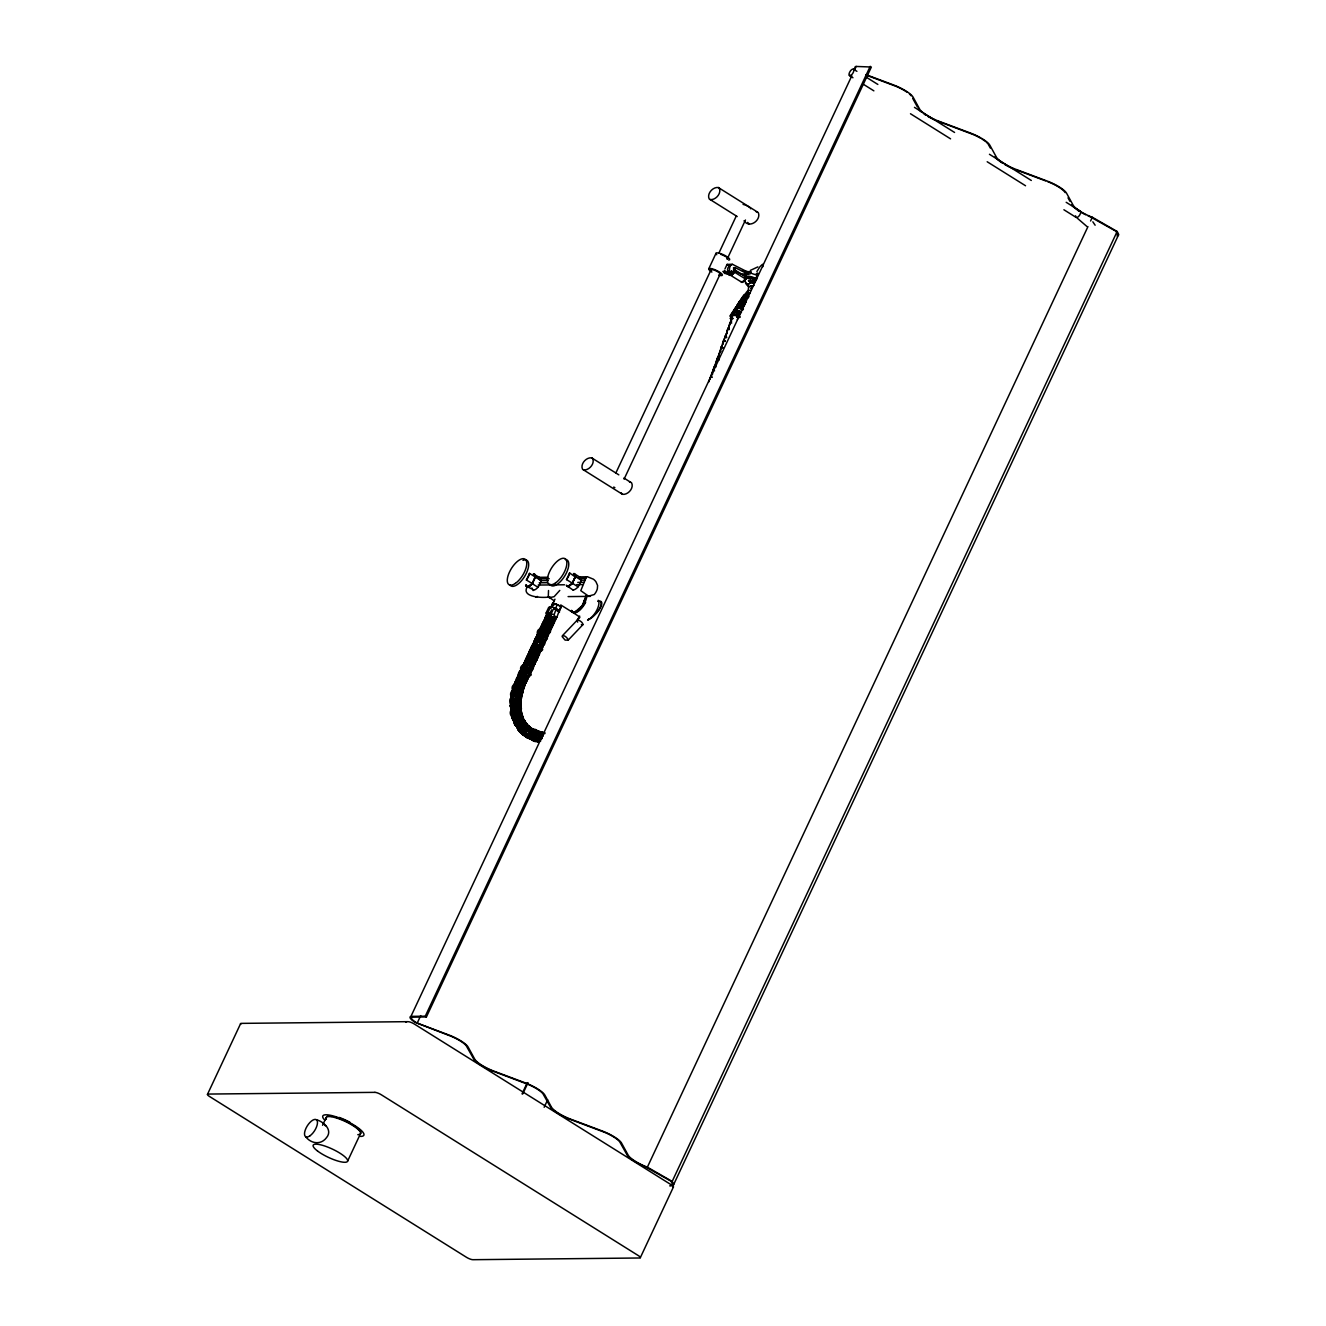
<?xml version="1.0" encoding="UTF-8"?>
<svg xmlns="http://www.w3.org/2000/svg" width="1326" height="1326" viewBox="0 0 1326 1326"><rect width="100%" height="100%" fill="white"/><g stroke="black" fill="none" stroke-linecap="round" stroke-linejoin="round"><path stroke-width="1.5" d="M529.919 727.046L534.146 729.98L529.074 726.996L526.853 728.455L526.521 731.306L525.544 730.51L529.14 726.449L530.599 728.223L529.124 728.969M533.831 739.726L530.417 739.112L530.649 737.057C524.698 738.847 517.538 731.67 522.311 726.217L530.251 731.869L533.649 729.333L530.267 729.814C528.295 735.665 531.278 743.538 539.135 741.333L533.118 740.604L533.566 738.93L532.074 740.107L537.975 741.532L538.953 739.693M528.129 728.836L528.146 727.294L531.196 729.217L530.615 731.206L530.267 729.814L526.853 728.455L525.328 730.941L525.51 735.831L529.555 738.284L530.649 737.057C527.483 732.681 533.549 725.952 537.908 731.156L533.052 729.366M522.925 732.549L521.682 733.692L524.731 735.615L525.958 734.471L520.82 731.339L522.229 730.891L520.803 729.98L522.162 729.963L521.085 728.62L526.289 733.145L524.997 733.195L531.212 736.444L530.002 736.974L535.323 738.068L536.516 739.344L535.803 740.869C532.455 738.648 532.488 730.891 537.245 730.775L535.24 733.046L534.826 731.62L531.411 730.261L531.593 732.3M531.196 729.217L531.179 730.759L532.124 728.919L529.074 726.996M514.786 714.548L514.836 712.841L516.527 711.747L520.903 711.598L521.118 714.167L519.908 713.521L521.582 713.438L519.991 713.106L521.682 712.725L519.858 712.758C527.516 700.31 503.283 707.438 512.284 717.333L510.808 711.382L512.482 711.3L511.14 710.239L511.919 715.162L513.875 716.67L511.935 716.289L513.626 715.907L516.311 711.614M514.405 723.83L518.781 729.416L514.405 723.83L514.936 720.068L516.659 719.687L514.836 712.841L512.134 717.267L514.969 723.814L512.201 718.443L513.842 717.93M511.239 708.067L510.278 706.128L511.405 703.029L516.742 700.476L520.969 701.868L520.488 707.189L520.969 701.868L519.063 701.686C529.853 690.713 504.278 693.233 510.875 704.736L510.659 698.421M528.544 586.291A7.044 3.066 -58 0 0 530.864 584.683L532.439 583.689L535.356 576.164A7.044 3.066 -58 0 0 535.091 575.186M573.827 573.976A7.044 3.066 -58 0 1 575.467 575.749L572.55 583.274L566.5 579.595A7.542 3.282 -58 0 0 569.6 572.965L575.418 577.075L575.086 575.517A7.044 3.066 -58 0 0 573.445 573.727A14.387 9.249 8 0 1 574.075 573.545L579.445 576.909A14.387 3.216 38.4 0 1 580.158 577.904L580.523 578.501A14.387 3.216 38.4 0 1 581.086 579.777L581.153 580.191A14.387 12.481 89.4 0 1 580.672 582.015L580.34 582.893M523.505 726.714L523.588 724.792L525.626 723.946L529.87 726.781M737.007 317.196L739.676 317.03L737.007 317.196L738.416 316.699L737.322 319.682M585.91 595.855C585.131 602.551 580.274 612.33 572.65 611.899M521.151 700.576L515.532 700.078L512.665 702.233L511.819 696.598L512.648 697.89L511.09 697.476L511.09 701.819L512.333 703.692L510.676 702.78C511.969 698.935 519.146 697.609 521.118 700.973M524.831 733.941C517.438 734.538 514.223 723.084 521.532 720.681L522.195 719.372L520.538 715.974L517.803 716.653L514.936 720.068L518.068 724.361L520.554 721.029L524.483 720.631L527.267 725.803M521.317 733.013C517.024 729.615 522.593 720.466 527.151 724.145L527.367 724.908M510.593 703.758L510.676 702.78L512.383 702.946M524.499 725.703L524.615 724.211L527.234 726.681L527.135 728.156L529.14 726.449L528.295 727.908M539.334 732.201L537.511 730.991L537.378 732.698L538.223 731.057L543.063 732.963M537.975 741.532L538.107 739.809L536.848 741.367M541.107 733.46L541.953 731.819M738.234 304.93L738.333 303.704L739.891 304.3M740.472 300.737L740.554 303.19M536.019 736.145L536.483 737.969L535.406 738.499L536.931 738.797L535.969 739.742L537.527 739.494L536.748 740.77L538.207 740.007L537.66 741.549L538.986 740.322L538.704 742.013C534.461 740.554 533.367 733.013 537.511 730.991L542.583 732.234M536.748 740.77L540.71 740.936C538.638 738.565 537.743 733.212 541.223 731.753L539.997 735.449L540.909 738.947L535.406 738.499M512.134 717.267L513.775 720.648L515.416 720.466L516.427 717.946L521.168 715.062L520.057 711.3L518.98 712.36L520.903 711.598L522.693 717.217L521.118 716.885L522.809 716.504L521.45 712.095L519.825 711.78C524.267 710.885 516.212 708.896 514.919 711.101L514.786 712.725L512.698 708.15L513.676 708.946L513.808 707.338L515.516 712.095L515.582 706.393L516.676 712.874L517.786 711.349L518.615 716.322L520.107 714.979L522.013 715.377L522.245 717.93M526.521 731.306L526.207 727.245L523.588 724.792L522.577 728.123M519.195 706.543C523.77 705.565 516.344 705.913 520.903 706.725L521.383 695.636L519.759 695.769L521.698 696.051L520.571 697.028M517.77 728.77L516.61 724.278L517.09 723.018L519.278 724.228L519.129 722.372L519.775 723.466L520.554 721.029L522.991 725.305L521.317 728.488L521.88 731.074L520.521 732.134L522.461 731.703L520.82 731.339M536.765 731.272L536.549 733.328L536.069 731.886L539.781 732.648L540.362 734.107L540.494 732.035L536.765 731.272L536.947 732.897L537.511 730.991M525.113 734.571L530.151 736.311L528.908 737.19L525.51 735.831L526.754 734.952L526.14 736.925L531.461 739.659L532.041 738.018L530.417 739.112L528.527 735.93L530.267 729.814L527.218 727.891L527.566 729.283M536.483 737.969L535.058 737.157L534.212 732.532L530.483 731.77L530.98 735.532L528.527 735.93M523.14 690.415L521.483 689.968L522.809 690.631L521.715 695.255L520.173 694.642L521.068 695.338C529.853 685.791 506.532 686.47 511.19 696.995L513.079 697.791L511.455 697.924C508.455 690.979 525.908 693.581 520.157 695.272M511.853 691.575L512.035 698.819M560.981 607.159L558.694 612.678M585.959 596.236L582.263 605.65L574.688 612.314L572.252 612.148L560.749 604.938M747.748 284.328L747.997 283.93M749.704 280.648L750.798 280.631L749.903 280.714M750.201 282.206L752.389 282.239L751.676 281.626M511.455 697.924L512.3 690.73L513.858 691.244L513.063 690.001L513.295 695.752L511.289 696.1L512.913 697.095L511.19 696.995M512.996 696.399L511.737 695.255L513.825 695.189L514.09 689.387L516.825 689.537M513.543 693.912L514.521 694.691L515.333 688.956L515.913 689.802L516.676 688.691L516.262 694.062L512.499 694.509M516.775 699.134L515.532 700.078L515.947 694.708L516.079 695.57L517.322 694.625L516.46 699.946L518.085 699.216L518.632 694.691L517.007 695.421L517.322 694.625M518.632 694.691L517.902 695.388L520.737 695.238L520.19 699.747L518.135 699.962L519.245 699.432L519.809 694.907L517.007 695.421M520.704 701.371L518.648 701.487L520.09 700.94L520.09 705.299L518.648 705.83L520.704 705.714L515.532 705.979L514.836 700.924L514.123 702.399L513.543 701.437L514.107 705.531L512.814 708.432L511.256 708.117L510.692 704.007M521.499 721.891L521.682 720.499L523.654 724.841L520.09 721.51L519.775 723.466M745.03 302.129L743.952 301.98L744.284 300.604L746.422 297.654L747.748 298.085M513.427 691.807C507.361 682.774 523.687 680.304 524.483 684.382M513.742 685.443L515.532 685.078L514.306 683.901L512.632 690.067L514.455 690.995L512.864 690.929L513.974 686.321M743.936 295.466L741.466 300.107L742.162 297.554L745.825 293.643A5.569 4.774 35 0 1 750.93 290.328M741.615 300.041L744.764 294.422L743.787 295.549L745.262 296.46M522.991 718.394L521.549 716.04L519.891 717.283M524.648 721.792L524.002 719.753L522.195 719.372L517.09 723.018M541.207 739.129L541.107 732.698L543.594 732.4M514.322 690.332L517.753 687.813L518.715 682.426L517.09 683.636L516.112 682.857L515.284 688.642L513.974 687.912L512.748 689.238L514.322 690.332L512.632 690.067M747.831 286.466L748.875 283.665M516.527 678.415L518.267 678.299L517.09 677.105L515.002 682.343L516.527 683.503L519.974 681.531L526.008 682.973L528.162 678.398L521.93 676.293L517.836 676.641L515.118 683.868M516.195 720.515L515.681 718.891L516.659 719.687L518.201 716.653L520.074 721.327L521.035 719.57L518.996 711.2M522.709 723.979L522.394 725.919L519.129 722.372M539.715 652.11L532.754 650.204L529.87 650.618L531.013 652.906L529.339 651.712L529.87 650.618L539.715 652.11L541.853 647.536L540.395 647.088L542.301 647.784L540.113 652.425L538.605 651.746L540.295 652.475L538.257 651.663C548.732 650.304 537.842 643.988 532.737 645.745L518.135 676.857C517.786 658.906 544.356 680.735 522.643 674.768C509.068 675.763 533.616 675.779 528.875 676.873M519.593 677.304L517.919 676.111L520.588 670.442L521.731 671.652L520.157 670.923L520.273 672.282M521.499 671.602C515.615 661.061 540.03 662.088 531.726 670.774L530.317 670.16M523.024 664.823L523.14 666.182M523.853 664.658L525.875 658.724L528.013 657.795L536.732 660.099L534.395 664.624L536.135 659.735L534.693 659.287L536.599 659.983L534.395 664.624M525.875 658.724L527.334 659.95L526.306 658.243L523.637 663.912L525.295 665.105L525.626 663.63L527.665 663.099L534.593 664.674L531.295 663.564L533.234 663.978L535.389 659.403L529.19 657.829L526.836 663.166L524.881 662.519L523.737 663.298L525.195 664.525L523.637 663.912M527.218 659.403L526.588 657.199L529.157 652.143L533.35 651.895L539.45 653.884L537.444 658.574L535.406 657.762L537.444 658.574L535.737 657.845L537.312 658.458L539.45 653.884L537.892 653.27M528.726 652.624L530.301 654.431L528.626 653.237L530.201 653.851L529.157 652.143L526.488 657.812M520.969 707.454L520.422 708.664M531.345 651.431L530.599 650.32L531.859 651.149L533.715 645.596L534.013 646.574L531.593 646.524L531.709 647.884M532.422 646.359L535.19 639.281C560.633 645.298 539.102 623.22 534.345 641.038L535.074 642.629M539.317 635.237L538.041 634.408C540.328 637.077 534.792 634.077 537.527 637.392M538.24 635.867C531.991 623.038 559.937 629.137 547.058 634.425M539.765 629.088L540.395 631.292M540.378 628.176L542.036 629.369L540.378 628.176L542.616 622.988L545.931 622.093L553.472 624.364L551.135 628.889L549.279 628.126L551.334 628.938L549.677 628.093L551.135 628.889L553.34 624.248L551.898 623.618L553.472 624.364L551.417 623.551L553.29 624.314L551.815 623.518L552.793 624.115L550.655 628.69C547.24 626.419 542.914 628.076 540.378 628.176L543.047 622.507L544.505 623.319L543.759 622.209M542.616 622.988L543.246 625.192M552.246 621.761L554.185 622.839L552.146 622.027L554.185 622.839L556.323 618.264L547.605 615.96L545.467 616.888L543.445 622.822M546.826 617.568L546.196 615.363L548.235 611.402M514.057 695.288L513.825 700.99L512.847 695.868L513.825 696.647M536.019 735.284L535.339 733.377L539.317 733.543L539.997 735.449L535.041 734.505L536.019 735.284L536.069 731.886M521.035 719.57L520.803 720.88L522.195 719.372M524.731 735.615L527.317 735.499L525.56 736.494C522.262 733.659 524.002 727.212 528.245 726.399L525.626 723.946M537.245 730.775L535.721 732.615L535.638 731.007L532.223 729.648L531.825 731.687L531.411 730.261M535.24 733.046L535.638 731.007M568.241 640.093C567.976 638.154 563.053 633.563 562.241 636.745L565.108 640.11L568.241 640.093L582.943 624.645C583.341 622.176 575.666 617.386 577.655 622.143M744.317 276.372L746.405 277.764L744.201 281.162A3.497 1.989 -52.6 0 1 743.753 281.228M515.068 690.183L515.333 688.956M513.775 720.648L515.482 721.311L513.858 721.841L515.781 722.09L514.256 722.902L513.858 721.841L514.621 718.244L520.107 714.979M516.179 713.338L516.527 711.747L517.836 716.72L518.914 715.128M533.765 646.226C540.61 643.856 530.881 642.961 533.765 646.226L532.207 645.613L537.328 634.706L538.787 635.519M536.334 640.491L534.759 639.762L536.649 640.093L535.903 638.983L547.737 613.673M748.759 296.891L747.698 296.709L748.046 295.201L749.82 293.112L746.936 293.212M745.676 293.709L747.085 293.145L745.311 295.217L747.847 296.626L748.195 295.118L746.654 295.052L747.698 296.709M731.869 317.378L732.234 315.803L734.389 315.306L731.554 314.511L732.748 315.522C728.471 315.571 734.156 314.792 730.328 315.986L731.786 316.732L730.328 315.986L734.273 310.301L737.753 310.533L735.217 310.218L732.482 314.428L733.576 315.306L730.858 314.792L732.234 315.803M523.936 685.94C524.251 692.288 522.858 686.188 518.731 687.713L522.494 688.144L524.135 683.52L519.245 682.409L517.786 687.697L518.731 687.713L520.621 682.558L517.355 682.558L515.996 688.26L515.002 687.465L513.974 687.912L514.737 689.122L513.195 688.525L514.422 689.702L512.748 689.238M517.09 683.636L517.355 682.558M520.024 721.245L517.687 717.084L517.239 718.957L515.449 717.167L513.792 713.769M519.842 720.035L519.394 721.908L516.626 717.88M513.974 687.912L515.085 683.304M514.77 693.465L515.35 694.327L517.389 689.338M516.129 693.2L517.223 693.896L518.615 688.608M518.847 693.399L517.223 693.896L518.847 693.399L519.958 688.774L518.333 689.271M519.958 688.774L519.245 689.305L522.775 689.752L521.682 694.376L519.61 694.144L520.057 689.387L521.135 689.039L520.024 693.664L518.135 693.912L520.024 693.664M523.14 690.117L522.046 695.039L519.61 694.144L521.002 694.012L522.096 689.387L520.057 689.387M531.726 730.543L532.124 728.919M525.875 681.862A4.359 1.061 25.1 0 1 524.416 682.293L526.008 682.973L520.952 681.531L523.289 676.575L520.074 676.21L518.201 681.779L517.223 680.984L515.449 681.73L516.626 682.923L515.002 682.343M520.074 676.21L519.842 677.138L518.864 676.343L517.488 682.061L515.449 681.73M538.223 731.057L538.141 732.996M523.472 670.028L521.135 675.365L520.157 674.569L522.295 669.995M528.179 669.298L526.671 669.332L529.008 664.376L525.146 663.895L523.008 668.47L523.985 669.265C528.278 671.536 533.284 663.348 526.952 664.624L526.339 663.928L523.985 669.265L520.869 669.398L524.184 668.503L531.726 670.774L533.732 666.083L532.174 665.47M526.339 663.928L525.428 664.873L524.168 664.044L524.914 665.155L523.438 664.343L520.77 670.011L522.444 671.205L520.985 670.757M529.19 657.829L528.013 657.795L526.14 663.348L523.737 663.298M534.71 652.177L536.035 652.525L533.897 657.099L532.389 657.132L534.71 652.177L533.35 651.895L530.864 651.696L528.726 656.271L536.102 657.878L538.24 653.304L532.041 651.729L529.704 657.066L528.046 658.425L526.588 657.199L529.903 656.304L537.444 658.574M532.041 651.729L530.632 652.956L529.157 652.143M537.71 651.53L538.953 651.779L541.091 647.204L534.908 645.629L532.555 650.967L531.577 650.171M537.577 646.077L538.886 646.425L536.748 651L535.24 651.033L537.577 646.077L534.908 645.629M539.036 634.259L535.422 644.867L534.428 644.071L536.582 639.497L539.301 640.259M545.748 628.64L547.058 628.988L544.92 633.563L543.411 633.596L545.748 628.64L544.389 628.358L541.886 628.159L539.748 632.734L546.113 633.961L548.268 629.386L543.08 628.192L540.726 633.53C529.041 631.375 554.202 634.972 546.776 634.309L548.334 634.922L546.428 634.226L547.87 634.673L550.025 630.099L548.566 629.651L550.472 630.347L548.284 634.988L546.892 634.292L548.467 635.038M543.08 628.192L542.168 629.137L540.909 628.309L541.654 629.419L540.179 628.607L537.511 634.276L539.483 636.115M547.472 622.806L545.931 622.093L543.577 627.43L540.892 627.082L541.936 628.789M545.931 622.093L544.754 622.06L542.881 627.612L540.478 627.563M551.45 616.441L552.776 616.789L550.638 621.364L549.13 621.397L551.45 616.441L548.782 615.993L546.445 621.33C539.185 621.695 550.936 619.292 553.588 622.474L545.467 620.535L547.605 615.96L554.981 617.568L552.843 622.143L551.599 621.894M548.782 615.993L547.373 617.22L545.898 616.408L543.229 622.076L544.787 622.69L543.328 621.463M546.08 615.977L547.655 616.59L546.61 614.883L550.82 614.634L552.959 610.059L551.649 609.894L547.754 617.17L546.08 615.977L547.522 612.927M515.731 707.438L516.908 706.078L515.731 707.438L515.582 706.393M516.908 706.078L517.157 711.25L516.145 710.487M548.516 590.518L548.301 596.733L554.169 600.827M521.118 732.598L524.151 734.521L525.527 733.692L525.544 730.51L529.936 732.648L529.538 730.725M745.345 272.012L750.632 271.929L751.593 273.338L748.361 274.316L735.201 267.653L733.493 273.355C728.753 275.344 725.14 269.924 729.482 265.664M733.493 273.355C728.04 275.51 728.538 264.388 732.532 264.355L746.472 271.399L750.383 271.896M736.494 309.074L737.256 308.577L736.179 307.383L734.471 309.571L735.98 310.234L734.355 310.698L737.836 304.201L734.355 310.698L735.963 311.013M558.793 611.949L560.964 607.142A4.575 1.111 25.1 0 0 555.942 604.043L552.627 603.363L550.489 608.07M515.996 712.128L517.637 715.51L517.09 717.267L516.477 716.239M527.748 727.941L528.245 726.399M516.742 700.476L516.427 705.764L520.09 705.299M540.395 582.86L540.56 582.429A14.387 12.481 89.4 0 0 541.041 580.606L540.975 580.191A14.387 3.216 38.4 0 0 540.411 578.915L540.047 578.318A14.387 3.216 38.4 0 0 539.334 577.324L534.03 574.373A14.387 3.216 38.4 0 0 534.179 574.838M515.648 682.326L517.836 676.641M517.223 680.984L519.792 680.868L521.416 676.227M521.947 682.824L523.157 683.155L521.516 687.78L519.659 687.813L521.947 682.824L520.621 682.558M521.682 688.244L523.206 688.492L524.847 683.868L523.322 683.603L525.262 684.15L523.687 689.006M523.422 689.089L525.063 684.448M731.554 320.428L730.377 318.555L731.985 314.08L732.449 315.008M730.825 319.483L731.902 316.5L730.477 315.903L731.173 317.063M721.211 347.86L723.084 341.76L724.593 340.683M724.228 339.638L724.974 341.528L723.333 341.014L725.852 335.163M725.919 336.837L727.41 329.809L728.919 328.732M729.101 326.196L730.178 323.212L727.709 329.942L728.786 326.942M729.864 323.958L732.333 317.229L730.394 322.467M710.288 377.628L708.664 382.103M712.195 377.396L710.537 376.899L712.46 371.661L712.592 374.197M715.294 366.738L716.769 359.711L718.294 358.633M717.93 357.589L717.034 358.981L718.675 360.142L717.034 358.981L719.554 353.114L718.477 356.097M719.239 353.86L720.814 348.523M723.383 341.876L727.477 330.671M710.587 377.761L712.211 373.286M718.162 356.843L712.708 370.915L715.228 365.064M719.769 352.368L721.709 347.147L721.095 347.76M511.256 708.117L511.156 711.25L512.781 710.753L510.841 710.222L512.565 709.99L510.875 709.161L512.582 709.211L511.256 708.117L511.969 707.123L518.052 704.819L518.035 700.46M729.101 273.753C730.328 278.046 737.107 271.449 733.991 269.145M515.947 694.708L515.532 700.078M729.565 323.826L729.317 325.45M729.814 323.096L731.62 321.257M731.72 317.859L733.311 318.538M727.41 329.809L727.162 331.434M727.941 328.318L729.3 329.577L728.554 327.688M722.819 348.158L721.178 346.998L722.073 345.605M723.084 341.76L723.217 344.296M723.333 341.014L725.206 340.931M716.769 359.711L716.537 361.335M718.941 353.727L719.073 356.28M714.333 366.44L715.974 366.954M710.537 376.899L711.449 375.523M522.311 726.217L522.991 727.344L523.173 725.322L526.555 728.637L527.234 726.681M540.345 583.009L540.113 583.589A14.387 12.481 89.4 0 1 539.301 585.247M734.289 311.129L734.471 309.571M524.914 723.2L523.654 724.841L524.914 723.2L522.759 720.25M586.457 576.827L580.788 590.667L588.529 596.153L594.23 594.529A14.072 12.199 89.4 0 0 597.346 588.827L597.595 585.479L596.004 581.865A14.006 12.149 89.4 0 0 593.385 579.18L587.534 576.793L578.335 576.909M743.273 299.311L743.787 298.383L742.162 297.554L743.14 296.427L746.903 296.56L745.461 295.151L744.052 295.715L745.096 297.09L744.217 297.72L742.991 296.51L744.201 295.632M533.549 573.694A7.542 3.282 -58 0 1 535.256 576.976L529.488 573.379A7.542 3.282 -58 0 1 526.389 580.009L532.455 583.639L531.262 584.915A7.044 3.066 -58 0 1 527.93 586.755M524.698 723.814L525.229 721.957L523.654 722.604M743.256 304.814L741.002 303.372L738.333 307.168L740.588 308.593L743.637 304.002L738.549 303.753L737.123 305.013L738.582 305.925M737.869 308.411L740.737 308.527L739.643 307.367L742.162 303.671L744.88 304.582L742.212 308.378L742.875 309.737L742.212 308.378M523.555 735.134L524.267 733.576L522.51 734.554L525.991 735.317M526.588 737.057L527.317 735.499M527.019 587.236C520.903 598.225 546.461 598.059 549.809 596.799M207.453 1094.398L240.57 1023.705M526.389 580.009L529.488 573.379M547.34 614.634L546.793 614.054A12.199 8.022 -77.5 0 1 546.063 613.043L548.616 607.59A12.199 2.702 -61.7 0 1 549.246 607.109L549.627 606.894A12.199 2.702 -61.7 0 1 550.389 606.744L550.605 606.827A10.79 10.127 -22.3 0 1 552.113 607.076L553.075 607.358A10.691 10.028 -22.3 0 1 555.312 608.419L556.108 608.999A12.199 8.022 -77.5 0 1 557.119 609.43L557.749 609.827A12.199 8.022 -77.5 0 1 559.141 611.22L556.638 617.701A12.183 2.685 -61.7 0 1 555.71 618.181L555.561 618.214A12.183 2.685 -61.7 0 1 555.064 618.115M532.008 646.044L529.339 651.712L530.914 652.326L529.455 651.099L531.593 646.524L533.168 647.254M546.179 613.093L546.295 613.126A12.199 2.702 -61.7 0 0 547.058 612.977L547.423 612.761A12.199 2.702 -61.7 0 0 548.052 612.28L550.605 606.827M708.697 268.929L715.974 253.382M532.306 645L534.196 645.331L533.45 644.221L536.582 639.497M551.036 607.49L554.964 599.203M540.212 634.292L538.704 639.563L545.616 641.138L547.621 636.447L546.047 635.834M615.794 473.15L711.001 269.94M718.858 253.15L736.328 215.873M566.5 579.595L569.6 572.965M524.599 676.923L522.461 681.498L521.151 681.15C517.869 682.012 521.648 675.398 523.289 676.575M521.333 674.602L522.643 674.768L524.781 670.194L522.875 675.315L525.328 675.398L527.466 670.823L524.101 670.724L524.781 670.194M524.184 668.503L525.494 668.669L527.649 664.094M525.858 662.37L528.361 662.569L530.499 657.994M529.903 656.304L531.212 656.469L533.35 651.895M532.754 650.204L534.08 650.37L536.218 645.795M538.671 640.557C556.108 642.911 529.638 653.933 539.069 639.696M538.704 639.563L541.522 634.458M540.925 632.767L542.235 632.933L544.389 628.358M542.599 626.634L545.102 626.833L547.24 622.259M546.644 620.568L547.953 620.734L550.091 616.159M523.82 675.431L526.14 670.475L525.013 670.741M532.24 663.597L530.45 663.381L532.588 658.807L534.378 659.022L532.24 663.597L529.538 663.232L531.859 658.276L530.731 658.541M543.196 641.933L544.754 642.546L542.566 647.187L541.19 646.491C547.19 647.685 531.063 646.558 540.03 640.839L538.903 641.104M542.069 639.662L540.56 639.696L542.881 634.74L541.754 635.005L546.411 635.867L544.273 640.441L542.317 640.027L545.4 635.486C543.577 633.215 539.848 641.171 543.262 640.06M551.185 628.822L546.262 627.496L548.599 622.54L552.13 623.668L549.975 628.242L548.749 627.994M553.671 608.75C556.439 609.446 558.478 603.181 554.417 603.579A4.575 1.111 25.1 0 0 553.34 604.789M538.306 646.607L540.096 646.823L537.942 651.398L536.168 651.182L538.886 646.425M538.621 645.944C546.146 633.944 535.372 647.784 540.411 646.16L542.549 641.585L540.759 641.37L543.561 641.966L541.406 646.541L539.45 646.127L542.549 641.585M547.19 627.646C554.716 615.645 543.942 629.485 548.981 627.861L551.119 623.286L549.329 623.071M557.053 617.369A12.199 8.022 -77.5 0 1 556.058 616.938L555.428 616.524A12.199 8.022 -77.5 0 1 554.019 615.131L556.108 608.999M530.45 663.381L533.185 658.624L531.859 658.276M522.726 681.862L524.864 677.288L525.809 677.321L522.726 681.862L525.825 682.923L528.03 678.282L526.588 677.652L528.162 678.398L526.107 677.586L527.566 678.034L525.428 682.608L523.422 682.028L524.665 682.277L526.82 677.702L524.864 677.288M539.632 652.226L536.997 651.364L540.096 646.823M530.35 672.05L529.356 671.453L531.013 672.299L529.604 671.685L527.533 676.177L525.577 675.763L528.66 671.221L526.14 670.475M529.372 669.696L527.599 669.481L529.372 669.696L531.527 665.122M536.102 657.878L534.146 657.464L537.229 652.922L536.035 652.525M552.843 622.143L550.887 621.728L553.97 617.187L552.776 616.789M530.383 670.078L528.428 669.663L530.383 670.078L532.522 665.503L530.582 665.088M547.87 634.673L545.881 634.093L547.124 634.342L549.262 629.767L547.323 629.353L548.268 629.386M528.196 676.625L530.417 671.934L528.975 671.486L530.881 672.183L528.693 676.824L527.45 676.26M531.063 670.525L533.284 665.834L531.825 665.387L533.864 666.199M534.859 657.63L536.848 658.21L539.002 653.635L537.544 653.188L539.45 653.884M540.163 646.292L542.168 646.873L544.306 642.298L542.848 641.85L544.754 642.546M556.191 618.148L554.285 617.452L555.743 617.899L553.506 622.59L556.191 618.148L554.666 617.419L556.323 618.264M566.666 585.528A7.044 3.066 -58 0 0 571.373 584.501L575.418 577.075M624.082 479.15L720.151 274.068M727.145 259.15L745.477 220M322.566 1125.277L326.063 1117.818M724.974 268.88L727.162 264.222L730.245 266.128M722.836 271.449L729.333 274.648M729.018 275.294L731.985 275.228L734.886 269.012L733.411 269.045L744.997 276.256M532.074 740.107L532.803 738.582L531.179 739.295L536.516 739.344M731.024 317.146L732.598 314.047M670.757 1185.112A16.26 3.928 25.1 0 0 672.183 1183.538L670.973 1181.168L645.364 1166.781A19.293 4.674 25.1 0 1 627.447 1155.576L619.673 1141.752A16.26 3.928 25.1 0 0 604.557 1132.305L568.639 1118.779A19.293 4.674 25.1 0 1 550.738 1107.558L542.947 1093.751A16.26 3.928 25.1 0 0 527.831 1084.287L491.929 1070.762A19.293 4.674 25.1 0 1 474.012 1059.557L466.222 1045.733A16.26 3.928 25.1 0 0 451.122 1036.286L415.071 1022.313A12.63 3.05 25.1 0 1 410.944 1016.396L851.806 75.814M854.441 70.195L856.198 66.449L871.381 67.013L426.408 1016.943L412.204 1017.108A11.105 2.685 25.1 0 0 417.193 1023.142L448.917 1035.009A17.785 4.293 25.1 0 1 468.095 1047.01L474.741 1059.142A17.785 4.293 25.1 0 0 493.918 1071.143L525.626 1083.01A17.785 4.293 25.1 0 1 544.82 1095.027L551.467 1107.16A17.785 4.293 25.1 0 0 570.644 1119.161L602.352 1131.028A17.785 4.293 25.1 0 1 621.529 1143.029L628.176 1155.161A17.785 4.293 25.1 0 0 647.37 1167.162L672.183 1181.416L673.26 1183.372A17.785 4.293 25.1 0 1 672 1185.842M347.661 1161.029L360.606 1133.415M417.193 1023.142L420.707 1015.633M411.226 1016.362L425.265 1016.213L870.237 66.3M522.03 1093.9L527.3 1082.662M522.775 1093.9L528.046 1082.646M544.157 1107.276L547.671 1099.768M647.37 1167.162L1087.95 226.613M1090.585 220.994L1092.342 217.249A17.785 4.293 25.1 0 1 1073.165 205.248L1066.518 193.115A17.785 4.293 25.1 0 0 1047.325 181.115L1015.617 169.231A17.785 4.293 25.1 0 1 996.439 157.23L989.793 145.098A17.785 4.293 25.1 0 0 970.615 133.097L938.891 121.23A17.785 4.293 25.1 0 1 919.714 109.229L913.067 97.096A17.785 4.293 25.1 0 0 893.89 85.096L865.895 74.604M672.183 1181.416L1117.155 231.486L1092.342 217.249M673.575 1184.731L1118.547 234.818M640.325 1257.661L673.442 1186.969M755.223 279.852L757.693 274.167A62.438 3.431 -57.3 0 0 755.969 274.233M515.383 700.675L515.4 705.018L513.908 707.04L512.366 702.15M540.03 640.839L541.34 641.187M542.881 634.74L544.207 635.088M529.008 664.376L530.317 664.724M529.538 663.232L531.03 663.199M521.682 720.499L520.786 722.305L520.554 721.029M522.941 725.256L523.836 723.449M732.516 272.079L731.123 272.045L731.488 270.885M745.858 302.51L744.88 302.212L745.593 301.035L740.289 301.052L742.245 301.98L741.615 300.571L743.77 297.604L745.311 298.897L743.621 297.687L745.063 297.488L743.157 301.847L741.466 300.637L743.157 301.847M745.03 279.322L743.09 281.145M745.825 278.576L743.521 282.024L740.77 281.593M579.677 616.093L577.059 620.319M519.726 731.173L520.571 729.698L518.698 730.56L522.212 731.488M523.19 732.151L522.345 733.626L517.902 729.681L519.262 728.604M515.383 699.233L514.637 700.526L514.057 699.631M511.919 715.162L513.593 715.079L512.25 714.018L514.919 711.101M532.621 739.858L527.002 737.77L527.864 736.278L526.14 736.925M518.201 716.653L518.383 717.863L521.168 715.062M738.499 316.566L739.643 316.881L737.471 315.77L740.339 311.477L737.753 310.533L735.118 315.505L732.482 314.428L734.389 315.306M741.217 312.356L740.19 311.56L741.367 312.124M756.881 271.532L759.765 266.99A76.311 4.193 -57.3 0 1 763.262 264.703M754.577 282.421L756.5 279.405M559.787 590.401L554.135 596.667L549.229 597.744M748.593 280.316L748.958 281.311L748.477 280.532M750.334 280.184L750.533 281.062M748.494 283.946L748.544 284.792M750.533 281.808L749.87 283.018M749.754 283.234L750.864 281.957L750.234 283.25M752.207 280.416L752.803 280.797M751.975 281.725L752.439 282.156M736.145 311.179L733.576 310.582L730.444 315.29L732.383 315.721M734.14 311.212L736.991 305.858L738.499 306.521L736.875 307.002M753.284 282.571L753.93 282.471M733.626 314.527L735.267 315.422L733.626 314.527L736.494 310.251M738.632 316.334L740.604 313.45M735.831 310.317L734.322 309.638L736.991 305.858M740.389 304.698L739.61 303.472L741.267 304.615L741.002 303.372L738.698 303.671L736.029 307.466L738.018 308.328L737.09 307.184L740.372 301.98L738.035 306.903M738.549 304.516L740.886 299.626L742.361 300.538M741.416 304.532L739.759 303.405L736.029 307.466L738.018 308.328M739.659 308.394L742.311 303.588M525.875 723.25L524.334 724.626L525.875 723.25L523.72 720.3M522.51 734.554L523.521 733.162L521.682 733.692M525.56 736.494L526.571 735.085M518.151 705.996L516.593 707.156L518.151 705.996L518.731 710.09L517.157 711.25L518.731 710.09M743.571 299.361L742.577 298.019L741.466 298.781L738.599 302.659L740.074 303.571L741.284 302.394L739.311 301.748L742.577 298.019L744.4 299.03L743.77 297.604L742.427 298.101L738.184 303.77L739.742 304.367L741.416 302.311L740.438 300.985M740.952 301.068L743.24 298.035M516.676 712.874L517.786 711.349M531.179 739.295L532.124 738.035L530.483 738.234L531.593 737.306L530.002 736.974M534.908 740.057L535.853 738.797L530.483 738.234M520.985 712.758L520.72 706.891L518.715 707.156L520.14 706.443L520.223 713.289M734.322 309.638L736.643 308.991L735.168 307.98L737.107 308.66M739.46 301.665L738.599 302.659L740.737 302.825L739.46 301.665L741.416 302.311M742.212 300.621L740.737 299.709L741.615 298.715M736.212 309.555L734.604 308.726L737.256 308.577M743.637 298.449L744.367 297.654L743.14 296.427M534.958 576.246A14.387 3.216 38.4 0 0 535.671 577.241L534.942 578.202A14.387 12.481 89.4 0 0 533.483 580.887L533.052 582.048A14.387 12.481 89.4 0 0 532.555 583.871L531.56 584.285A14.387 9.249 8 0 0 529.372 585.595L528.66 586.208A14.387 9.249 8 0 0 528.328 586.54M535.489 589.424A14.387 9.249 8 0 0 536.301 588.86L537.03 588.247A14.387 9.249 8 0 0 537.925 587.236L538.654 586.274A14.387 12.481 89.4 0 0 538.986 585.76M574.788 575.385L575.07 575.832A14.387 3.216 38.4 0 0 575.782 576.827L575.053 577.788A14.387 12.481 89.4 0 0 573.594 580.473L573.163 581.633A14.387 12.481 89.4 0 0 572.666 583.457L571.672 583.871A14.387 9.249 8 0 0 569.484 585.18M566.964 585.512A14.387 3.216 38.4 0 0 567.379 586.125L573.23 590.169L574.241 589.755A14.387 9.249 8 0 0 576.412 588.446L577.141 587.832A14.387 9.249 8 0 0 578.037 586.821L578.766 585.86A14.387 12.481 89.4 0 0 580.224 583.175M536.019 641.154L535.588 639.646L536.019 641.154L534.444 640.425L535.903 641.651M743.405 299.228L741.798 298.698L743.422 296.692M745.825 293.643L744.052 295.715L745.974 296.726L745.461 295.151M746.654 295.052L748.295 293.046L746.753 296.643M738.416 316.699L739.577 317.594M732.897 315.455L731.703 314.428L734.422 310.218L735.615 311.245L733.726 310.516L733.245 312.604M733.726 310.516L734.637 311.991L733.046 311.776L734.505 312.522M520.306 687.465L515.002 687.465M520.521 717.267L521.549 716.04L523.206 719.438M518.052 704.819L517.289 705.681L519.179 704.984L519.179 700.625M516.295 711.532L517.471 710.172M572.567 583.175L570.976 584.269A7.044 3.066 -58 0 1 566.285 585.296M535.306 577.49L532.14 583.606A7.542 3.282 -58 0 1 525.593 585.048M562.241 635.9L579.827 617.419M531.461 739.659L532.87 738.184M719.471 352.235L720.996 351.158M744.864 274.001L743.09 274.697M515.615 725.819L516.858 724.626L514.869 724.924L517.82 726.847M515.532 705.979L516.759 704.819M518.085 699.216L517.339 699.913L519.245 699.432M529.87 729.201L531.096 728.057L531.345 728.935M569.119 585.479L568.771 585.794A14.387 9.249 8 0 0 567.86 586.805M529.19 728.604L531.096 728.057M750.748 280.698L749.77 280.499M752.886 280.93L751.908 281.095M534.212 738.996L535.323 738.068M519.262 706.128L517.422 707.023L519.262 706.128L519.825 710.222L518.715 711.134M524.002 719.753L522.693 720.814L524.549 720.283M536.931 644.27L535.621 644.105M740.588 308.593L743.455 308.991L739.643 307.367M750.582 288.405L751.593 287.659M527.002 737.77L528.626 736.676L528.046 738.3L531.61 737.902M750.284 270.438L757.875 266.891M517.024 727.875L518.466 726.93L516.56 726.781L518.118 726.134L516.427 725.554L514.273 722.604L515.831 722.322L514.455 721.327L517.985 725.272L516.427 725.554M525.709 725.09L527.151 724.145L524.483 720.631M520.903 711.598L519.742 712.112M520.637 716.272L522.013 715.377L520.09 716.139M518.052 705.697L519.179 704.984M524.93 724.609L527.151 724.145M516.278 693.962L517.521 693.233M753.881 285.488L750.847 286.051A3.497 1.989 -52.6 0 1 749.986 286.068M727.079 273.504L723.698 272.626M520.704 710.537L519.278 711.25L521.532 711.548M726.399 333.671L727.294 333.207M710.902 377.015L711.813 376.551M517.389 728.571L520.007 731.04L521.483 730.294L517.173 727.328M539.384 738.665L540.461 738.134L529.787 735.599M518.681 695.454L519.809 694.907M533.732 737.737L536.185 737.057M517.786 687.697L518.98 687.2M512.764 712.891L511.173 713.554L510.808 712.51M527.383 586.705L534.129 590.153A14.387 9.249 8 0 0 535.058 589.672M529.555 738.284L531.278 737.637M749.836 282.388L754.129 281.874M751.776 285.687L748.626 287.278L747.947 291.703M521.483 718.112L522.892 716.885L521.035 717.416M523.869 733.261L525.262 732.814L520.803 729.98M519.096 707.388L520.72 706.891M518.135 707.04L520.14 706.443M550.638 621.364L551.831 621.761M544.92 633.563L546.113 633.961M533.897 657.099L535.091 657.497M527.466 670.823L529.671 671.602L527.715 671.188L528.66 671.221M525.328 675.398L526.521 675.796M522.461 681.498L523.671 681.895M519.809 729.781L521.3 729.416L517.273 726.002M519.328 695.586L520.737 695.238M518.764 700.095L520.19 699.747M535.588 596.932L537.511 596.468M549.312 621.016L547.953 620.734M547.771 627.463L543.793 626.668M543.594 633.215L542.235 632.933M540.743 639.314L539.384 639.033M536.748 645.679L539.201 645.762M535.422 650.652L534.08 650.37M532.571 656.751L531.212 656.469M526.853 668.95L525.494 668.669M575.55 612.745L573.462 612.761A12.133 5.221 -56.5 0 1 572.368 611.966M517.902 729.681L519.825 729.25M558.959 611.85L559.257 611.816A12.199 2.702 -61.7 0 1 559.605 611.916M741.648 298.781L743.787 298.383M526.405 726.002L527.98 725.77L530.599 728.223L529.024 728.455M522.129 683.304L523.157 683.155M521.516 687.78L520.488 687.945L522.494 688.144M510.278 706.128L512.002 705.896L510.311 705.067L511.156 711.25M519.245 689.305L521.135 689.039M856.198 66.449L855.916 66.482A12.63 3.05 25.1 0 0 855.204 68.19M520.72 689.537L522.096 689.387M542.168 738.599L540.743 737.82L541.787 737.737L540.925 733.311L543.693 733.013M543.212 734.952L540.444 735.25L541.422 736.029L540.594 734.156L544.754 733.709M541.787 737.737L540.494 736.494L543.262 736.195M516.245 687.183L517.604 687.05M539.036 737.322L540.146 737.223L538.903 735.947L534.942 735.797M525.51 735.831L527.234 735.698M514.637 719.372L512.598 719.521L514.14 718.709L512.201 718.443M554.003 622.789L552.528 621.993M533.5 736.378L534.71 736.295L529.803 734.223L530.98 735.532M731.935 316.665L730.527 316.815L732.416 313.93L730.527 316.815L732.018 317.295M521.019 717.283L522.693 717.217M528.411 734.554L529.704 734.505L523.853 731.902M524.151 734.521L525.958 734.471M727.725 264.454L732.532 264.355M726.698 264.736L731.504 264.636M733.477 267.686L735.201 267.653M727.759 271.366L729.482 271.333M742.577 271.15L745.792 271.084M745.129 272.095L750.897 272.029M746.323 272.294L751.328 272.377M724.775 273.488L727.344 273.736M729.466 273.388L731.19 273.355M734.289 270.57L741.599 274.283L747.997 274.151M738.483 307.085L737.09 307.184L739.809 308.312M520.985 716.537L522.809 716.504M548.417 622.922L549.925 622.889M535.687 577.357L547.87 577.224M539.052 578.816L549.213 578.7M579.677 578.385L585.76 578.335M540.229 580.622L548.351 580.523M580.838 580.191L584.915 580.158M539.201 582.794L547.323 582.711M577.788 582.396L583.888 582.329M538.141 585.048L550.323 584.932M554.401 584.882L564.545 584.783M576.727 584.667L582.827 584.6M568.092 596.601L590.435 596.369M588.446 619.126L589.109 618.745M738.731 305.842L736.842 305.941L738.35 306.604M581.368 624.662L582.943 624.645M734.239 315.389L731.554 314.511M518.947 694.012L521.002 694.012M513.228 713.57L511.173 713.554L512.814 715.211M518.449 680.851L521.151 681.15M519.891 728.455L521.317 728.488L517.654 724.676M520.007 731.04L521.88 731.074M549.494 614.468L551.036 615.181L548.318 614.435L548.599 615.413L547.34 614.584L548.086 615.695L546.61 614.883L547.754 616.093L546.196 615.363M510.311 705.067L512.002 705.117M521.184 689.702L522.775 689.752M520.09 694.31L521.682 694.376M522.809 683.454L524.135 683.52M535.339 733.377L536.152 734.538L535.82 732.482L539.781 732.648L540.279 734.09M540.594 734.156L541.456 735.317L541.107 732.698L545.085 732.864M535.969 739.742L539.947 739.891M553.97 617.187L553.025 617.154L554.981 617.568M551.119 623.286L550.174 623.253L552.13 623.668M548.981 627.861L548.036 627.828L549.975 628.242M544.456 635.452L545.4 635.486M539.45 646.127L540.411 646.16M536.997 651.364L537.942 651.398M537.229 652.922L536.284 652.889L538.24 653.304M534.378 659.022L533.433 658.989L535.389 659.403M521.698 696.051L519.726 696.283M741.466 300.637L744.101 301.897L742.925 300.438M516.61 724.278L518.068 724.361M741.516 312.041L737.753 310.533M738.781 316.251L736.179 315.24L739.063 310.964L739.825 311.693M742.162 297.554L744.367 297.654M519.063 706.045L520.985 706.211M515.416 720.466L512.4 716.04L513.908 716.206L512.963 714.863L514.256 715.344M514.04 719.438L515.549 719.587L512.963 714.863M740.737 299.709L742.875 299.875M746.422 297.654L744.914 297.554L743.008 301.93M524.019 677.105L525.809 677.321M527.052 662.403L529.72 662.851L528.361 662.569M305.693 1136.78C311.312 1143.924 320.942 1145.034 326.428 1137.758C333.058 1130.1 323.793 1121.697 316.284 1119.674M511.14 710.239L512.681 710.471L511.786 709.145L513.079 709.675M512.25 714.018L513.792 714.25L511.786 709.145M730.377 318.555L731.935 318.804M738.333 307.168L739.792 307.3M744.035 220.796C749.455 229.05 761.572 219.884 758.257 212.558L718.327 187.53C712.874 186.701 706.625 193.778 709.195 198.95L737.239 216.552M710.106 199.563C715.559 200.392 721.808 193.314 719.239 188.143L718.327 187.53M756.135 211.746L757.345 211.945M618.828 474.857L591.694 457.868C586.241 457.039 579.992 464.117 582.562 469.288L622.491 494.316C627.944 495.145 634.193 488.067 631.624 482.896L623.916 478.04M583.473 469.901C588.926 470.73 595.175 463.652 592.606 458.481L591.694 457.868M629.502 482.084L630.712 482.283M734.604 308.726L736.643 308.991M521.168 688.095L523.206 688.492M548.964 629.618L549.942 630.215M547.572 636.513L545.715 635.751L547.754 636.563M539.583 654L536.997 653.055M536.549 660.05L535.157 659.354L536.052 659.851M545.102 626.833L546.461 627.115M549.262 629.767L548.019 629.519L550.025 630.099M546.411 635.867L545.168 635.618L547.157 636.198L544.936 640.889L543.958 640.276L545.434 641.088L543.03 640.193M541.605 641.552L543.561 641.966M536.533 645.132L537.892 645.414M539.152 646.79L541.091 647.204M533.234 663.978L532.538 663.862M532.522 665.503L531.278 665.254L533.284 665.834M526.82 677.702L525.577 677.453L527.566 678.034M531.096 730.858L534.826 731.62L534.975 733.692L534.826 731.62M529.803 734.223L530.93 734.587L530.035 732.913L534.743 734.471L534.212 732.532M742.709 274.664L741.599 274.283M545.168 633.927L547.124 634.342M511.09 701.819L512.665 702.233M525.262 684.15L523.687 683.768M522.046 695.039L520.372 694.592L521.715 695.255M739.792 316.798L737.471 315.77M553.738 617.319L555.743 617.899M550.887 623.419L552.876 623.999L552.047 623.75M542.317 641.718L544.306 642.298M539.864 646.955L541.853 647.536M534.146 659.155L536.135 659.735M529.14 669.829L531.726 670.774L530.068 669.928M528.428 671.354L530.417 671.934M526.289 675.928L528.742 676.757L527.168 676.144M736.195 315.638L737.09 315.903L734.886 314.826M721.178 346.998L722.819 347.495M717.034 358.981L718.675 359.479L717.316 358.219M542.168 646.873L540.71 646.425L542.748 647.237M523.969 682.161L525.428 682.608L524.068 681.895M324.721 1125.393L326.13 1125.84M753.533 281.924L753.831 282.438M525.146 731.819L526.323 732.201M528.56 733.179L529.737 733.543L528.941 731.869M533.516 734.985L534.643 735.35L533.765 733.676M746.273 297.72L747.599 298.151M521.085 728.62L522.295 729.018M524.118 730.543L525.328 730.941L521.599 727.328M742.991 296.51L744.947 297.157M538.903 735.947L539.997 736.311L539.019 734.67M520.273 727.129L521.516 727.56L515.681 718.891M514.273 722.604L515.963 723.184M540.494 736.494L541.538 736.858L540.444 735.25M548.616 607.59L549.295 607.855A12.183 8.006 -77.5 0 1 549.627 608.021M865.729 74.952L896.094 86.356A16.26 3.928 25.1 0 1 906.868 92.091M1015.849 169.728L1045.7 180.916M514.621 718.244L515.897 718.742L515.449 717.167M731.687 270.918L732.516 271.697M936.902 120.848L972.803 134.374A16.26 3.928 25.1 0 1 980.345 138.07M1047.573 181.612L1049.529 182.375A16.26 3.928 25.1 0 1 1064.645 191.839L1065.176 192.618M550.472 630.347L548.914 629.734L550.605 630.463M537.511 634.276L539.085 634.889L537.61 633.662M536.599 659.983L535.024 659.37L536.732 660.099M534.444 664.558L533.019 663.928M530.881 672.183L529.356 671.453L531.013 672.299M520.77 670.011L522.345 670.625L520.869 669.398M517.919 676.111L519.477 676.724M525.825 682.923L524.367 682.128L525.345 682.724M514.306 683.901L515.847 684.514M521.267 690.017L522.809 690.631M512.897 712.924L514.206 713.454L513.808 711.929M730.112 322.334L731.687 323.014L730.725 321.721M712.99 370.169L714.581 370.832M512.714 703.592L511.405 703.029L512.814 708.432M511.969 707.123L513.278 707.703L512.93 706.244M552.611 622.093L554.185 622.839M549.76 628.192L551.334 628.938M540.295 652.475L538.737 651.729L540.113 652.425M529.455 651.099L531.013 651.828M526.588 657.199L528.162 657.928L527.019 656.718L528.477 657.53L527.731 656.42L529.008 657.248L528.726 656.271M518.018 675.498L519.593 676.227L518.449 675.017L519.908 675.829L519.162 674.719L520.438 675.547L520.157 674.569M524.45 682.227L526.008 682.973M511.819 696.598L513.145 697.227L512.847 695.868M511.836 700.957L513.145 701.57L512.847 700.211M554.914 617.651L555.66 618.015L554.384 617.187M550.655 628.69L549.677 628.093M535.87 657.829L537.262 658.525M526.588 677.652L527.98 678.348L526.505 677.553M741.615 308.842L742.361 308.295L740.969 307.798L741.466 308.925L741.118 307.715M513.063 690.001L514.372 690.664L514.09 689.387M734.654 312.455L733.195 311.693L733.394 312.538M546.809 634.193L548.284 634.988M534.875 639.944L536.334 640.756M541.107 646.375L542.566 647.187M526.306 658.243L527.765 659.055M520.588 670.442L522.046 671.254L521.317 670.144M527.218 676.028L528.693 676.824M740.289 301.052L742.245 301.98M726.499 273.454L725.421 272.592M524.997 733.195L526.422 734.074M734.422 272.095L746.008 279.305M724.245 270.438L731.985 275.228M730.493 275.261L742.096 282.471M853.43 69.167L856.911 71.339M865.629 76.809L877.845 84.433M914.459 107.356L954.571 132.451M989.445 154.28L1031.313 180.469M1066.187 202.298L1080.143 211.033M849.452 75.565L852.95 77.753M863.408 84.3L873.867 90.848M910.481 113.754L950.576 138.849M987.19 161.755L1025.545 185.756M1063.9 209.757L1076.099 217.398M575.782 576.827L581.153 580.191M572.666 583.457L578.037 586.821M535.671 577.241L541.041 580.606M532.555 583.871L537.925 587.236M425.265 1016.213L426.408 1016.943M405.507 1021.683L406.469 1022.28M524.731 735.4L527.765 737.322M736.344 310.317L737.853 311.295M733.775 314.461L735.267 315.422M535.588 639.646L536.864 640.475M533.45 644.221L534.726 645.049L534.428 644.071M527.019 657.945L528.295 658.773L528.013 657.795M749.124 223.978L747.632 222.387M622.491 494.316L620.999 492.725M573.047 612.579L579.528 616.872M745.046 277.731L744.416 277.499A17.603 5.818 32.9 0 1 756.815 278.841M513.328 720.432L514.306 721.112M726.598 337.699L725.239 335.776L726.598 337.053L724.957 336.539L725.007 337.401M538.472 636.994L536.897 635.187M532.207 645.613L533.881 646.806M533.151 648.331L531.593 646.524M529.339 651.712L531.013 652.906M1077.392 218.26L1086.939 226.497M548.052 612.28L548.865 612.861A10.691 10.028 -22.3 0 0 551.102 613.921L552.064 614.203A10.79 10.127 -22.3 0 0 553.555 614.435M512.4 716.04L513.759 717.068M512.98 718.244L513.941 718.974M572.252 612.148L571.125 610.656M533.715 645.596L534.693 646.392M517.836 721.841L518.814 722.637L518.781 720.83M530.035 732.913L531.03 733.709M520.919 725.902L521.897 726.681L521.748 724.825M524.632 729.267L525.626 730.046L525.361 728.14M734.273 310.301L735.466 311.312M520.157 670.923L521.632 672.149M511.09 697.476L512.366 698.603M739.311 301.748L740.588 302.908M740.853 303.455L743.107 304.897M512.3 690.73L513.543 691.89M526.521 723.979L530.383 727.394M520.919 731.488L523.538 733.941M572.318 611.617L571.556 610.457M545.898 616.408L547.041 617.618L545.467 616.888L545.583 618.247M544.903 622.192L543.759 620.982L545.218 621.795L544.472 620.684L545.748 621.513L545.467 620.535M543.047 622.507L544.19 623.717M539.185 634.392L538.041 633.182L539.516 633.994L538.77 632.883L540.03 633.712L539.748 632.734M537.328 634.706L538.472 635.916M523.438 664.343L524.582 665.553M522.444 670.127L521.3 668.917L522.775 669.729L522.03 668.619L523.289 669.448L523.008 668.47M738.698 303.671L739.775 304.864M527.251 724.327L527.98 725.77M743.952 301.98L742.775 300.521L744.88 302.212M717.383 359.081L718.361 360.39M750.317 280.913L749.936 280.184M1092.856 221.807L1095.127 225.221M539.317 733.543L540.13 734.703L539.781 732.648M1071.822 204.751L1072.419 205.646A19.293 4.674 25.1 0 0 1077.557 210.072M995.097 156.75L995.71 157.645A19.293 4.674 25.1 0 0 1002.671 163.264M918.371 108.732L918.984 109.627M547.373 617.22L546.627 616.109L547.887 616.938L547.605 615.96M532.737 645.745L533.483 646.856M530.632 652.956L529.886 651.845L531.146 652.674L530.864 651.696M530.483 731.77L531.245 732.93M739.759 303.405L740.538 304.615M526.124 729.366L526.836 730.51L526.853 728.455M747.847 296.626L746.803 294.969L745.311 295.217L745.825 296.792M514.107 705.531L514.687 706.493L515.4 705.018M514.836 712.841L515.433 713.869M1117.155 231.486L1118.232 233.442A17.785 4.293 25.1 0 1 1116.973 235.912M1116.873 232.928L1115.945 231.238L1090.337 216.867A19.293 4.674 25.1 0 1 1088.049 215.873M1068.027 197.823L1069.916 201.287M988.45 144.617L990.356 148.081M912.686 98.339L917.426 107.008M522.361 716.355L524.764 720.979M540.925 733.311L541.588 734.753L541.107 732.698M743.621 297.687L744.251 299.096L743.09 298.101M535.82 732.482L536.384 733.941M518.284 723.432L518.897 725.09M560.881 607.142L560.898 607.623A4.575 1.111 25.1 0 1 560.285 607.805M552.627 603.363L552.412 604.49A11.072 9.597 89.4 0 1 553.804 605.236M748.195 295.118L748.61 296.974M544.754 622.06L545.036 623.038M541.886 628.159L542.168 629.137M525.146 663.895L525.428 664.873M534.975 730.493L535.24 731.422M518.864 676.343L519.129 677.42M530.267 729.814L530.615 731.206M516.112 682.857L516.378 684.017M526.207 727.245L526.488 728.587M523.588 724.792L523.869 726.134M520.09 721.51L520.372 722.852M745.593 301.035L745.726 302.593M517.687 717.084L517.919 718.377M517.637 715.51L517.803 716.653M514.836 700.924L514.969 701.968M574.075 573.545L574.141 573.959A14.387 3.216 38.4 0 0 574.539 574.954M540.494 732.035L540.676 733.659M710.007 378.391L710.056 379.253M532.223 729.648L532.306 731.256M982.036 139.081A16.26 3.928 25.1 0 1 984.969 141.086M986.179 142.064A16.26 3.928 25.1 0 1 987.92 143.821M934.598 119.854A19.293 4.674 25.1 0 1 927.951 116.456M925.946 115.263A19.293 4.674 25.1 0 1 924.123 114.053M921.056 111.732A19.293 4.674 25.1 0 1 919.879 110.638M1013.628 168.85A19.293 4.674 25.1 0 1 1004.677 164.474M1085.762 214.795A19.293 4.674 25.1 0 1 1081.403 212.475M1117.155 233.625A16.26 3.928 25.1 0 1 1117.172 234.205M670.956 1185.925A17.785 4.293 25.1 0 1 669.696 1185.858M909.454 94.047A16.26 3.928 25.1 0 1 911.194 95.82M1078.452 211.315A3.779 1.79 -57.2 0 1 1080.624 212.608A3.779 1.79 -57.2 0 1 1077.773 217.116A3.779 1.79 -57.2 0 1 1075.601 215.823M672.995 1187.267A5.022 1.21 25.1 0 0 671.37 1184.864L414.358 1024.037A5.022 1.21 25.1 0 0 408.01 1021.666L241.299 1023.374A5.022 1.21 25.1 0 0 240.818 1024.335M324.936 1120.321A22.625 5.47 25.1 0 1 344.478 1120.105A22.625 5.47 25.1 0 1 360.589 1136.415M326.411 1119.277A18.978 4.591 25.1 0 1 346.534 1122.061A18.978 4.591 25.1 0 1 357.805 1134.675M327.108 1116.442A18.978 4.591 25.1 0 1 331.997 1116.393M335.727 1117.271A18.978 4.591 25.1 0 1 338.528 1118.166M339.986 1118.696A18.978 4.591 25.1 0 1 347.478 1121.978M348.937 1122.741A18.978 4.591 25.1 0 1 360.805 1132.968M339.307 1117.453A22.625 5.47 25.1 0 1 349.965 1122.26M555.909 609.977A4.276 1.028 25.1 0 1 556.821 610.507M557.6 611.037A4.276 1.028 25.1 0 1 558.18 611.535M614.883 487.636A5.039 1.21 25.1 0 1 613.706 487.056M743.074 204.419A5.039 1.21 25.1 0 1 745.195 205.033M746.389 205.53A5.039 1.21 25.1 0 1 750.715 208.812M751.013 283.084A3.497 1.989 -52.6 0 1 751.875 283.068M711.863 272.079A7.542 1.823 25.1 0 1 710.504 268.449A7.542 1.823 25.1 0 1 721.012 273.156A7.542 1.823 25.1 0 1 718.742 275.162M711.498 270.852A5.022 1.21 25.1 0 1 715.775 270.753A5.022 1.21 25.1 0 1 719.421 274.399M716.753 254.741A7.542 1.823 25.1 0 1 723.151 254.592A7.542 1.823 25.1 0 1 728.637 260.062M720.731 254.36A5.022 1.21 25.1 0 1 725.305 256.415M726.217 257.045A5.022 1.21 25.1 0 1 727.212 258.769M746.886 283.897A17.603 5.818 32.9 0 1 745.096 281.327M746.074 276.355A17.603 5.818 32.9 0 1 747.483 273.686M752.555 273.819A17.603 5.818 32.9 0 1 756.069 274.946M746.803 277.333A16.144 5.337 32.9 0 1 754.676 278.493M747.151 285.339A16.144 5.337 32.9 0 1 745.494 282.985M746.041 278.543A16.144 5.337 32.9 0 1 753.914 279.687M752.986 282.935A6.282 5.37 35 0 1 754.395 282.521M753.151 283.267A6.282 5.37 35 0 1 755.953 278.675M763.13 265.565A76.311 4.193 -57.3 0 1 762.699 266.858M597.744 601.374A12.133 4.575 -45.8 0 1 601.789 604.026A12.133 4.575 -45.8 0 1 596.054 613.49M600.612 602.153A12.166 4.74 -48.1 0 1 597.661 611.601A12.166 4.74 -48.1 0 1 587.567 620.071L588.81 619.408A12.183 5.238 -56.5 0 0 597.015 609.811A12.183 5.238 -56.5 0 0 598.275 600.313M585.644 602.302A12.133 5.221 -56.5 0 1 575.534 612.761M572.119 611.535A12.133 5.221 -56.5 0 1 571.771 610.49A11.801 5.138 -57.7 0 0 572.053 611.054M586.854 595.971A11.801 5.138 -57.7 0 1 581.285 607.872A11.801 5.138 -57.7 0 1 572.981 612.048M531.908 587.965A14.387 3.216 38.4 0 1 532.124 588.296M533.052 590.169A14.387 3.216 38.4 0 1 533.118 590.584M527.748 587.219A14.387 9.249 8 0 1 528.03 586.871M527.052 586.225A14.387 3.216 38.4 0 1 526.521 585.33M573.163 589.755A14.387 3.216 38.4 0 1 573.23 590.169M565.257 559.456A15.083 6.58 -58 0 1 564.694 576.064A15.083 6.58 -58 0 1 549.909 584.236M522.974 560.334A15.083 6.58 -58 0 1 525.577 574.771A15.083 6.58 -58 0 1 509.797 584.65M527.118 586.556A7.044 3.066 -58 0 1 526.289 584.965M533.715 574.373A7.044 3.066 -58 0 1 534.527 574.589M526.737 586.307A7.044 3.066 -58 0 1 526.173 585.694M533.334 574.141A7.044 3.066 -58 0 1 534.71 574.954M584.882 600.197A10.061 4.392 -58 0 1 581.252 606.91M584.501 599.965A10.061 4.392 -58 0 1 583.606 602.253M551.251 607.938A4.392 1.061 25.1 0 1 553.588 607.54A4.392 1.061 25.1 0 1 558.644 610.291M558.909 610.59A4.392 1.061 25.1 0 1 558.975 611.22M556.92 604.606A11.072 9.597 89.4 0 1 561.014 607.175M556.821 610.408A11.072 9.597 89.4 0 1 556.141 609.943A4.575 1.111 25.1 0 1 556.821 610.408A11.072 9.597 89.4 0 0 558.975 611.385M555.445 609.363A11.072 9.597 89.4 0 1 554.931 608.866M553.671 608.866A4.575 1.111 25.1 0 1 554.5 609.198M557.45 610.838A4.575 1.111 25.1 0 1 558.379 611.634M738.748 302.593L738.184 303.77L740.223 303.505L738.748 302.593M374.91 1092.359L208.182 1094.066A5.022 1.21 25.1 0 0 209.525 1096.486L466.537 1257.33A5.022 1.21 25.1 0 0 472.885 1259.7L639.596 1257.993A5.022 1.21 25.1 0 0 638.27 1255.556L381.242 1094.729A5.022 1.21 25.1 0 0 374.91 1092.359M545.483 641.022L543.909 640.408L545.434 641.088M531.726 670.774L530.151 670.028L531.544 670.724M851.043 75.234A3.779 1.641 -58 0 0 853.729 69.482A3.779 1.641 -58 0 0 849.568 72.383A3.779 1.641 -58 0 0 851.043 75.234M309.903 1135.852A10.061 4.392 -58 0 0 317.08 1120.553A10.061 4.392 -58 0 0 305.974 1128.277A10.061 4.392 -58 0 0 309.903 1135.852M317.511 1150.985A18.978 4.591 25.1 0 0 346.832 1161.957A18.978 4.591 25.1 0 0 326.859 1146.758A18.978 4.591 25.1 0 0 317.511 1150.985M555.511 582.959A15.083 6.58 -58 0 0 566.268 560.003A15.083 6.58 -58 0 0 549.61 571.589A15.083 6.58 -58 0 0 555.511 582.959M515.4 583.374A15.083 6.58 -58 0 0 526.157 560.401A15.083 6.58 -58 0 0 509.499 572.003A15.083 6.58 -58 0 0 515.4 583.374"/></g></svg>
